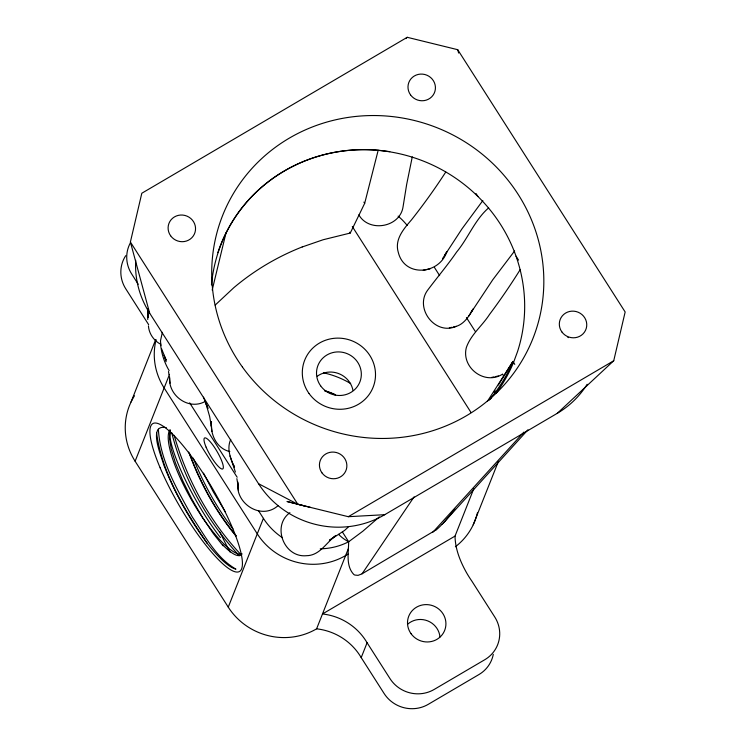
<?xml version="1.0" encoding="UTF-8"?>
<svg xmlns="http://www.w3.org/2000/svg" width="746" height="746" viewBox="0 0 746 746"><rect width="100%" height="100%" fill="white"/><g stroke="black" fill="none" stroke-linecap="round" stroke-linejoin="round"><path stroke-width="1.12" d="M211.482 422.255C210.223 434.648 216.825 448.691 229.833 451.572M238.002 482.13C234.486 503.41 261.436 520.839 278.23 505.499M205.924 403.521L209.645 416.501L211.398 426.442L211.472 421.593M158.366 429.174C160.166 461.065 177.361 489.768 192.384 517.137C204.87 535.609 215.967 557.775 235.95 569.123A83.412 18.165 59.6 0 1 207.323 543.536M342.405 531.973L348.662 541.764C348.559 552.572 345.659 566.037 353.846 574.513A148.23 24.236 -32.6 0 0 354.602 574.933A121.076 19.797 -32.6 0 0 354.919 575.063L358.071 575.352L361.81 573.954L436.298 529.772M412.277 156.865L406.663 184.43L403.064 206.745C400.117 227.39 369.065 232.873 358.845 214.857M130.391 242.012L141.815 193.242L407.241 37.3L457.718 49.702L625.157 311.977L613.734 360.756L557.29 413.312L384.722 514.693L348.307 516.698L297.822 504.296L258.526 483.697L149.666 313.171L130.391 242.012L297.822 504.296M212.19 290.063L225.991 232.957A158.628 152.632 21.6 0 1 378.045 150.188L389.776 151.624M302.261 246.954L323.139 239.746L350.256 233.05L364.682 203.341L378.157 150.366M170.256 430.601L169.454 438.116L171.226 449.092L175.413 462.828L182.751 480.76L192.132 499.633L202.716 517.845L213.515 533.866L223.017 545.736L222.532 544.72A72.185 15.722 59.6 0 0 240.697 555.117L242.133 553.914M162.367 332.306L160.483 340.847L160.884 345.603M230.738 439.413C226.476 448.644 230.523 458.743 234.496 467.257L233.284 464.236M155.597 339.831L131.044 402.019M493.293 654.363A32.181 30.968 21.6 0 1 478.895 674.58L428.269 704.327A32.181 30.968 21.6 0 1 384.097 693.482L361.204 657.618A57.573 55.4 21.6 0 0 316.602 628.831A64.37 61.937 21.6 0 1 228.257 607.132L135.119 461.233L169.501 374.408M228.257 607.132L263.403 518.367L258.405 510.534M316.602 628.831L348.27 548.832M361.204 657.618L367.088 642.754A57.573 55.4 21.6 0 0 322.486 613.967L455.023 536.094L473.813 488.639M473.206 524.82L498.421 461.345M490.532 398.942L491.437 397.264M494.188 392.293L495.111 390.652M498.375 384.964L512.931 361.474L514.777 364.365M445.754 172.037C435.105 188.514 423.653 204.46 411.494 219.856C403.763 228.817 394.41 239.419 398.261 252.241C404.416 277.754 439.459 274.64 446.91 251.542L444.849 254.88M453.26 327C462.996 325.806 468.74 316.901 473.048 309.04L470.978 312.387M442.518 258.675L462.035 228.77L482.848 200.553M468.656 316.173L492.733 279.797L514.609 250.973M520.223 269.567C510.646 284.953 500.398 299.92 489.535 314.43C482.28 325.76 470.81 334.637 466.343 347.561C461.121 367.452 484.415 385.449 502.245 374.352M487.38 401.376L512.931 361.474A158.628 152.632 21.6 0 1 489.05 400.229M362.08 573.795L414.077 496.864M455.069 509.07L445.502 520.671A154.609 25.28 -32.6 0 1 444.243 522.06A121.533 19.872 -32.6 0 1 443.161 523.226L442.219 524.214M443.385 522.993L527.944 429.78M432.885 532.196L523.925 432.083M215.202 305.067L233.852 287.658A253.444 243.867 21.6 0 1 302.251 246.926M405.833 38.615L407.241 37.3M379.304 516.922L362.826 531.227L348.662 541.764A64.37 61.937 21.6 0 1 320.258 548.814M289.905 512.688C271.525 525.893 284.086 557.943 306.438 555.705C320.006 555.565 326.244 542.37 336.054 535.432M348.214 527.124L344.587 530.425L329.396 540.328L335.859 535.553M488.649 207.882C474.829 219.762 468.246 238.077 456.627 252.036C447.637 265.082 437.398 277.186 427.906 289.84C414.021 307.772 434.927 335.868 456.207 326.356M348.307 516.698L613.734 360.756M348.158 554.054L345.612 555.556A64.37 61.937 21.6 0 1 257.277 533.847L164.139 387.957A64.37 61.937 21.6 0 1 156.101 339.7M205.243 401.404C189.046 410.636 168.671 396.061 169.556 378.166M423.224 270.322L430.069 268.858M449.353 327.82L451.852 327.28M491.595 377.429L494.094 376.879M495.512 376.599L498.449 375.965M310.448 507.392L287.005 501.498L304.135 505.844M166.33 427.644C146.897 423.523 161.817 457.139 163.738 464.879C174.592 492.873 189.54 519.253 207.304 543.433C184.598 510.012 162.162 473.598 156.557 432.922M160.549 344.186C153.76 340.614 148.976 333.611 148.435 325.918M241.033 554.688C209.561 521.351 186.761 479.352 174.172 435.356M239.28 555.714C207.174 521.37 183.292 478.223 171.683 432.633M236.23 535.852C216.032 511.411 200.534 483.128 189.54 453.437M235.885 535.936C215.445 511.029 199.667 482.28 188.719 452.011M232.939 528.914C216.508 507.336 203.238 483.352 193.242 458.156M225.506 512.166L213.291 491.847L203.527 473.15M476.051 193.559L477.934 196.496M516.055 256.214L518.545 260.121M434.424 267.432L439.655 275.638M466.436 317.582L475.165 331.261M502.524 374.119L503.69 375.947M363.899 202.119L364.682 203.341M352.298 226.523L471.034 412.501M349.734 232.239L350.256 233.05M226.085 233.097L225.991 232.957A158.693 152.697 21.6 0 0 217.86 252.633M138.234 284.254L131.66 273.95A32.181 30.968 21.6 0 1 130.401 242.814M367.088 642.754L389.99 678.608A32.181 30.968 21.6 0 0 434.153 689.463L484.788 659.716A32.181 30.968 21.6 0 0 494.785 617.045L471.892 581.181A115.378 111.014 21.6 0 1 466.548 572.732C460.263 561.533 455.228 549.112 455.023 536.094M148.668 324.678L125.766 288.814A32.181 30.968 21.6 0 1 125.71 255.691M189.643 402.831L237.153 477.244M230.01 455.974L235.4 472.069M164.903 357.129L166.116 360.15L161.63 348.867M204.749 400.322L207.957 408.426L203.471 397.142M164.092 355.245L166.144 361.698M457.718 49.702L458.622 53.041M236.864 478.634L238.067 485.497M168.493 371.527L169.072 374.837M147.559 311.045L148.109 317.554L147.54 308.583L147.773 319.493M237.918 483.865L238.468 490.308M211.379 425.034L211.929 431.468M169.547 376.758L170.097 383.192M496.183 393.207A157.704 151.746 21.6 0 0 513.546 362.435L517.5 351.702A157.704 151.746 21.6 0 0 398.243 153.452A157.704 151.746 21.6 0 0 211.454 284.944M384.722 514.693A91.954 88.485 21.6 0 1 258.526 483.697M149.666 313.171A91.954 88.485 21.6 0 1 135.707 260.298M587.139 384.283A91.954 88.485 21.6 0 1 557.29 413.312M398.122 216.135A64.37 61.937 21.6 0 1 407.251 225.516M169.118 370.603A64.37 61.937 21.6 0 1 160.558 343.542M282.333 537.624A64.37 61.937 21.6 0 1 263.403 518.367M348.662 541.773A36.88 35.491 21.6 0 1 338.581 534.35M324.463 390.839A73.565 70.786 21.6 0 1 335.597 395.044M323.577 372.841A87.59 84.279 21.6 0 1 350.657 383.556M325.965 391.053A73.798 71.01 21.6 0 1 335.047 394.541M240.249 554.25A72.175 18.202 60.2 0 1 190.454 498.011A72.175 18.202 60.2 0 1 170.125 429.593M220.434 537.577A72.203 13.801 61 0 1 170.153 430.796M230.076 552.049A78.274 6.434 66 0 1 219.772 531.917M135.119 461.233A64.37 61.937 21.6 0 1 134.485 395.781M441.977 524.335A39.221 6.416 -32.6 0 1 436.457 529.707M567.874 337.388A13.792 13.269 21.6 0 1 568.424 337.621M477.44 512.744A64.37 61.937 21.6 0 1 455.377 546.762M317.33 376.18A22.529 21.681 21.6 0 1 352.97 390.372M407.792 624.094A19.312 18.585 21.6 0 1 427.775 620.914A19.312 18.585 21.6 0 1 439.972 637.047M242.45 367.079A166.899 160.595 21.6 0 0 528.783 348.009A166.899 160.595 21.6 0 0 362.09 115.91A166.899 160.595 21.6 0 0 242.45 367.079M206.101 447.18A17.969 3.917 59.6 0 0 222.718 468.945A17.969 3.917 59.6 0 0 212.172 444.15A17.969 3.917 59.6 0 0 206.101 447.18M160.129 467.779A85.697 18.659 59.6 0 0 239.363 571.557A85.697 18.659 59.6 0 0 189.102 453.288A85.697 18.659 59.6 0 0 160.129 467.779M170.638 235.801A13.792 13.269 21.6 0 0 194.305 234.225A13.792 13.269 21.6 0 0 180.523 215.044A13.792 13.269 21.6 0 0 170.638 235.801M410.524 94.863A13.792 13.269 21.6 0 0 434.191 93.287A13.792 13.269 21.6 0 0 420.418 74.106A13.792 13.269 21.6 0 0 410.524 94.863M561.859 331.914A13.792 13.269 21.6 0 0 585.517 330.338A13.792 13.269 21.6 0 0 571.744 311.157A13.792 13.269 21.6 0 0 561.859 331.914M321.964 472.852A13.792 13.269 21.6 0 0 345.631 471.276A13.792 13.269 21.6 0 0 331.858 452.095A13.792 13.269 21.6 0 0 321.964 472.852M309.086 393.552A36.787 35.388 21.6 0 0 372.198 389.347A36.787 35.388 21.6 0 0 335.458 338.199A36.787 35.388 21.6 0 0 309.086 393.552M320.649 385.859A22.529 21.681 21.6 0 0 359.302 383.285A22.529 21.681 21.6 0 0 336.791 351.953A22.529 21.681 21.6 0 0 320.649 385.859M411.055 633.708A19.312 18.585 21.6 0 0 444.187 631.498A19.312 18.585 21.6 0 0 424.903 604.642A19.312 18.585 21.6 0 0 411.055 633.708"/></g></svg>
